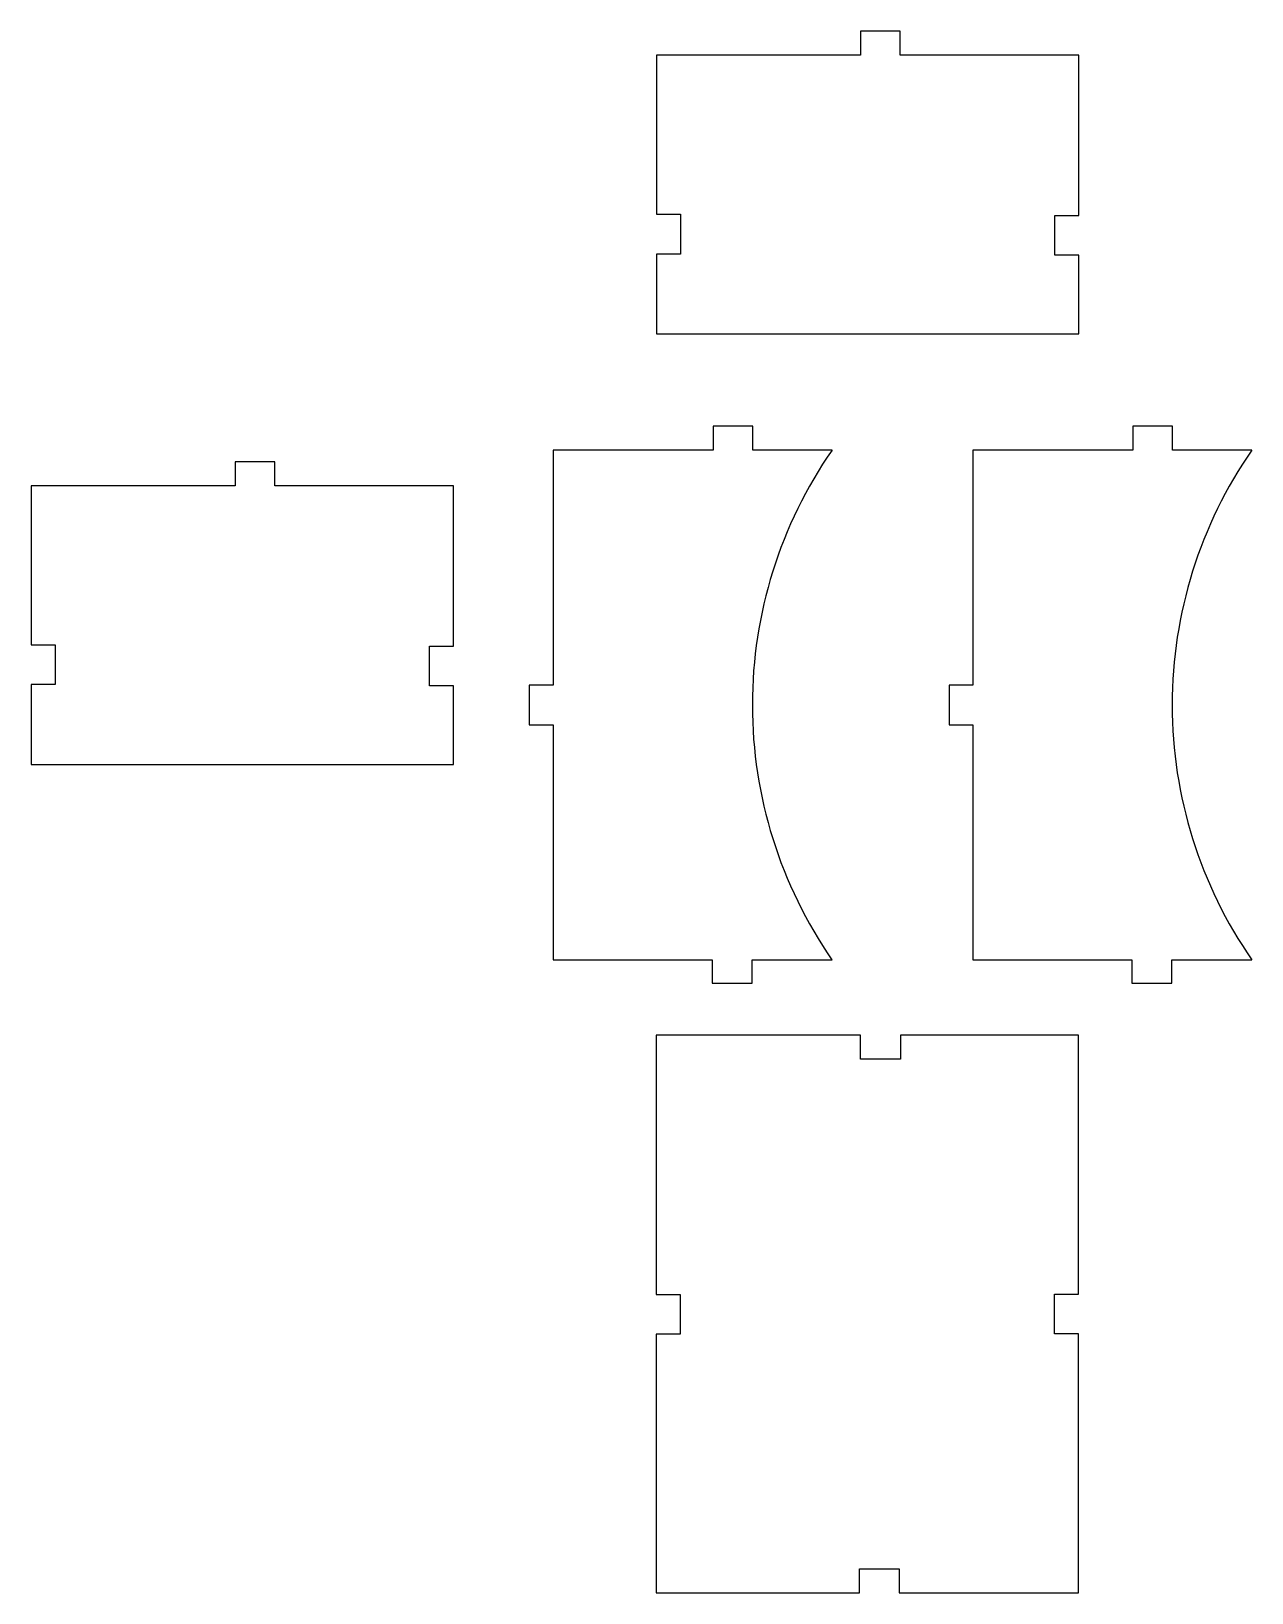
# Model space of a CAD drawing. Header units: centimetres. Extents: x -15.9 to -0.6, y -9.8 to 9.8.
import ezdxf

# ---------------------------------------------------------------- set-up
doc = ezdxf.new("R2010")
doc.units = ezdxf.units.CM
doc.layers.get('0').update_dxf_attribs({"linetype": 'CONTINUOUS'})

msp = doc.modelspace()

# ---------------------------------------------------------------- linework, layer by layer
for p, q in [((-6.854, 4.799), (-7.354, 4.799)), ((-7.354, 4.799), (-7.354, 4.499)), ((-6.854, 4.499), (-6.854, 4.799)), ((-1.585, 4.799), (-2.085, 4.799)), ((-2.085, 4.799), (-2.085, 4.499)), ((-1.585, 4.499), (-1.585, 4.799)), ((-7.354, 4.499), (-9.361, 4.499)), ((-9.361, 4.499), (-9.361, 1.549)), ((-5.861, 4.499), (-6.854, 4.499)), ((-2.085, 4.499), (-4.092, 4.499)), ((-4.092, 4.499), (-4.092, 1.549)), ((-0.592, 4.499), (-1.585, 4.499)), ((-9.361, 1.549), (-9.661, 1.549)), ((-9.661, 1.549), (-9.661, 1.049)), ((-4.092, 1.549), (-4.392, 1.549)), ((-4.392, 1.549), (-4.392, 1.049)), ((-9.661, 1.049), (-9.361, 1.049)), ((-9.361, 1.049), (-9.361, -1.901)), ((-4.392, 1.049), (-4.092, 1.049)), ((-4.092, 1.049), (-4.092, -1.901)), ((-9.361, -1.901), (-7.365, -1.901)), ((-7.365, -1.901), (-7.365, -2.193)), ((-6.865, -2.193), (-6.865, -1.901)), ((-6.865, -1.901), (-5.861, -1.901)), ((-4.092, -1.901), (-2.096, -1.901)), ((-2.096, -1.901), (-2.096, -2.193)), ((-1.596, -2.193), (-1.596, -1.901)), ((-1.596, -1.901), (-0.592, -1.901)), ((-7.365, -2.193), (-6.865, -2.193)), ((-2.096, -2.193), (-1.596, -2.193))]:
    msp.add_line(p, q)
for points in [[(-3.063, 7.444), (-2.763, 7.444), (-2.763, 9.457), (-5.004, 9.457), (-5.004, 9.757), (-5.504, 9.757), (-5.504, 9.457), (-8.063, 9.457), (-8.063, 7.46), (-7.763, 7.46), (-7.763, 6.96), (-8.063, 6.96), (-8.063, 5.957), (-2.763, 5.957), (-2.763, 6.944), (-3.063, 6.944)], [(-10.913, 2.038), (-10.613, 2.038), (-10.613, 4.051), (-12.854, 4.051), (-12.854, 4.351), (-13.354, 4.351), (-13.354, 4.051), (-15.913, 4.051), (-15.913, 2.054), (-15.613, 2.054), (-15.613, 1.554), (-15.913, 1.554), (-15.913, 0.551), (-10.613, 0.551), (-10.613, 1.538), (-10.913, 1.538)], [(-5.002, -2.846), (-5.002, -3.146), (-5.502, -3.146), (-5.502, -2.846), (-8.067, -2.846), (-8.067, -6.101), (-7.767, -6.101), (-7.767, -6.601), (-8.067, -6.601), (-8.067, -9.846), (-5.517, -9.846), (-5.517, -9.546), (-5.017, -9.546), (-5.017, -9.846), (-2.767, -9.846), (-2.767, -6.596), (-3.067, -6.596), (-3.067, -6.096), (-2.767, -6.096), (-2.767, -2.846)]]:
    msp.add_lwpolyline(points, close=True)
for centre, start, end in [((-1.242, 1.299), 145.2864, 179.9745), ((4.028, 1.299), 145.2864, 179.9745), ((-1.242, 1.299), 180.0283, 214.7097), ((4.028, 1.299), 180.0283, 214.7097)]:
    msp.add_arc(centre, 5.619, start, end)
for centre in [(-5.861, 1.299), (-0.592, 1.299)]:
    msp.add_ellipse(centre, major_axis=(0, 3.5), ratio=0.285714, start_param=1.570126, end_param=1.571634)

doc.saveas('drawing.dxf')
